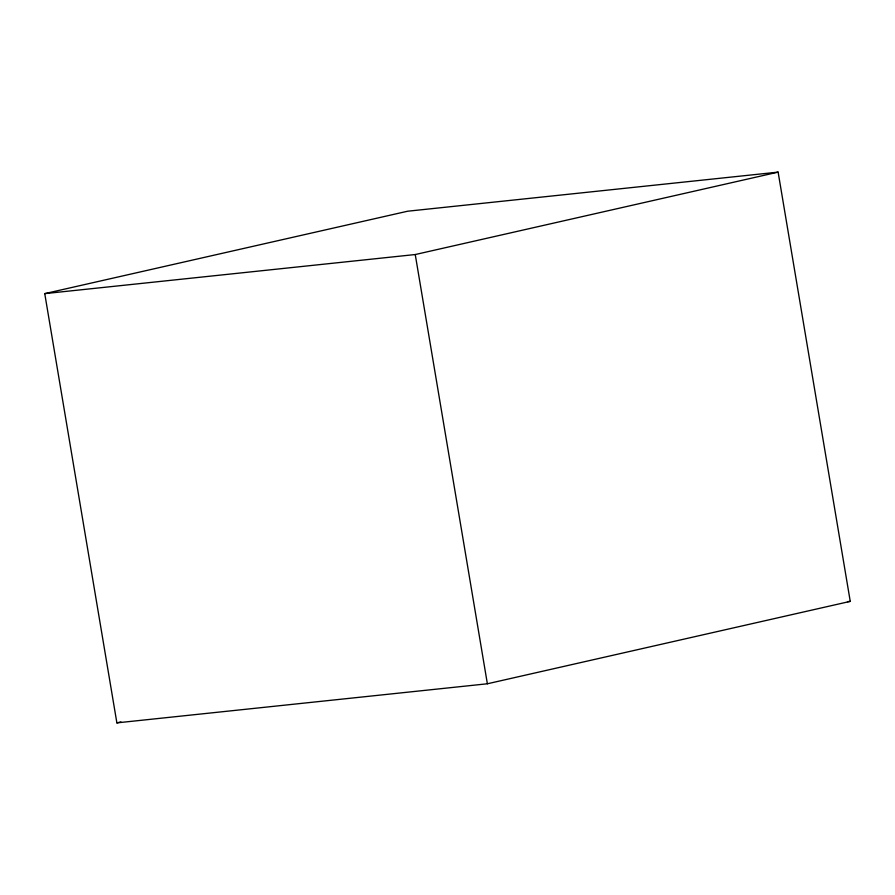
<?xml version="1.0" encoding="UTF-8"?>
<svg xmlns="http://www.w3.org/2000/svg" width="895" height="895" viewBox="0 0 895 895"><rect width="100%" height="100%" fill="white"/><g stroke="black" fill="none" stroke-linecap="round" stroke-linejoin="round"><path stroke-width="1.34" d="M44.75 293.627L407.628 211.22L778.124 172.131L850.25 601.373L487.372 683.78L116.876 722.869L44.75 293.627L415.246 254.538L778.124 172.131M116.876 722.869L120.959 721.941M847.475 601.664L850.25 601.373M415.246 254.538L487.372 683.78"/></g></svg>
